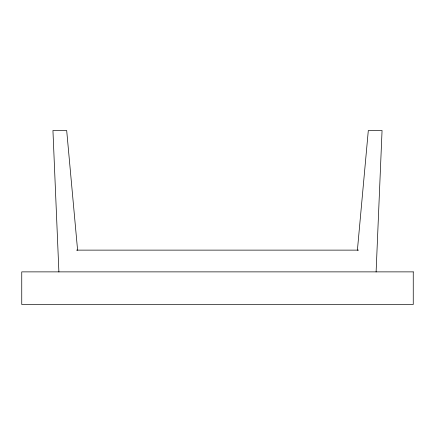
<?xml version="1.0" encoding="UTF-8"?>
<svg xmlns="http://www.w3.org/2000/svg" width="435" height="435" viewBox="0 0 435 435"><rect width="100%" height="100%" fill="white"/><g stroke="black" fill="none" stroke-linecap="round" stroke-linejoin="round"><path stroke-width="0.65" d="M376.101 271.967L382.06 130.5L368.314 130.5L357.391 250.304M76.516 250.125L358.587 250.125M77.609 250.304L66.685 130.5L52.939 130.5L58.899 271.967M413.25 271.875L21.75 271.875L21.75 304.5L413.25 304.5L413.25 271.875"/></g></svg>
